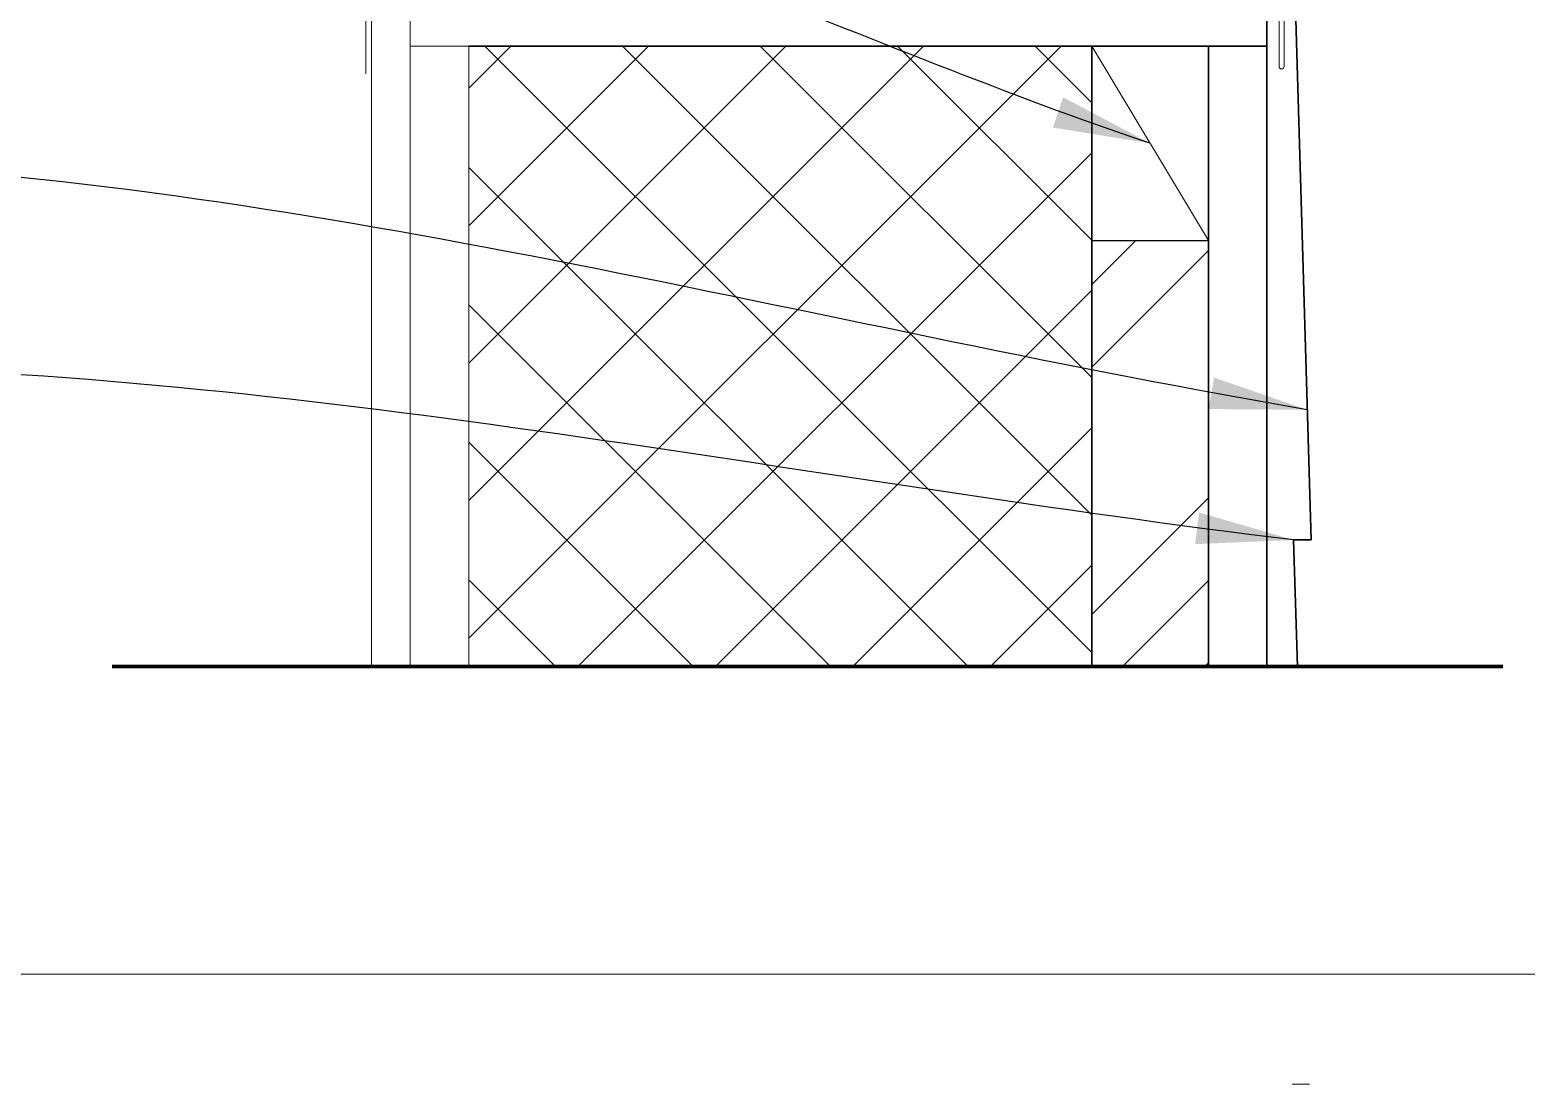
# Model space of a CAD drawing. Header units: inches. Extents: x -3905 to 10892, y 1064 to 9590.
# Drawn here: x 404.86 to 424.09, y 3823.56 to 3837.11 of the extents above; entities that cross this region are included whole.
import ezdxf

# ---------------------------------------------------------------- set-up
doc = ezdxf.new("R2010")
doc.units = ezdxf.units.IN
doc.header["$MEASUREMENT"] = 0
doc.layers.add('SECTIONS', color=70, linetype='Continuous', lineweight=0)
doc.layers.add('VP', color=164, linetype='Continuous', lineweight=0, plot=False)
doc.styles.add('DS-TXT1', font='arial.ttf', dxfattribs={"oblique": 10})
doc.dimstyles.new('DS-Fraction$7', dxfattribs={"dimtxt": 0.125, "dimasz": 0.125, "dimexe": 0.06, "dimexo": 0.06, "dimgap": 0.02, "dimtad": 0, "dimdec": 3, "dimzin": 0, "dimdsep": 46, "dimlunit": 4, "dimtxsty": 'DS-TXT1', "dimblk": 'BOXFILLED', "dimcen": -0.06, "dimclrd": 256, "dimclre": 256, "dimclrt": 256, "dimadec": 0, "dimazin": 0, "dimtfac": 1, "dimtdec": 3, "dimtmove": 1, "dimatfit": 3, "dimfxl": 1, "dimfrac": 2, "dimtolj": 1, "dimtzin": 0, "dimlwd": 0, "dimlwe": -1, "dimarcsym": 0})

# ---------------------------------------------------------------- blocks, each defined once
blk = doc.blocks.new('CornerMetal')
at = {"layer": 'SECTIONS', "linetype": 'Continuous', "lineweight": 5}
for p, q in [((0.442, 0.183), (0.51, 0.129)), ((0.51, 0.129), (1.549, 0.129)), ((-0.183, -0.442), (-0.129, -0.51)), ((-0.129, -0.51), (-0.129, -1.549))]:
    blk.add_line(p, q, dxfattribs=at)
blk.add_arc((0.442, -0.442), 0.625, 90, 180, dxfattribs=at)
blk = doc.blocks.new('_BoxFilled')
at = {"color": 0, "linetype": 'ByBlock', "lineweight": -2}
blk.add_line((-0.5, 0), (-1, 0), dxfattribs=at)
at = {"color": 0, "linetype": 'ByBlock'}
blk.add_solid([(-0.5, 0.5), (0.5, 0.5), (-0.5, -0.5), (0.5, -0.5)], dxfattribs=at)

msp = doc.modelspace()

# ---------------------------------------------------------------- hatches: boundary and pattern name
at = {"layer": 'SECTIONS', "linetype": 'Continuous', "lineweight": 5}
h = msp.add_hatch(dxfattribs=at)
h.set_pattern_fill('ANSI37', color=256, scale=10, angle=90)
h.set_pattern_definition([(135, (10.4772, 3.3326), (-0.88388348, -0.88388348), []), (225, (10.4772, 3.3326), (0.88388348, -0.88388348), [])])
h.paths.add_polyline_path([(410.50201, 3828.92453), (418.50983, 3828.92453), (418.50983, 3836.90247), (410.50201, 3836.90247)])
h = msp.add_hatch(dxfattribs=at)
h.set_pattern_fill('ANSI34', color=256, scale=6)
h.paths.add_polyline_path([(420.00983, 3834.40247), (418.50983, 3834.40247), (418.50983, 3828.92453), (420.00983, 3828.92453)])

# ---------------------------------------------------------------- linework, layer by layer
for p, q in [((409.75201, 3836.90247), (409.75201, 3837.65247)), ((418.50983, 3836.90247), (420.00983, 3834.40247))]:
    msp.add_line(p, q, dxfattribs=at)
at = {"layer": 'SECTIONS', "lineweight": 35}
for p, q in [((420.75983, 3828.92453), (420.75983, 3837.65247)), ((410.50201, 3836.90247), (420.75983, 3836.90247))]:
    msp.add_line(p, q, dxfattribs=at)
at = {"layer": 'SECTIONS', "linetype": 'Continuous', "lineweight": 35}
for p, q in [((421.12108, 3837.54924), (421.32591, 3830.55224)), ((421.32591, 3830.55224), (421.10277, 3830.55224)), ((421.10277, 3830.55224), (421.15042, 3828.92453))]:
    msp.add_line(p, q, dxfattribs=at)
at = {"layer": 'SECTIONS', "lineweight": 5}
msp.add_line((418.50983, 3836.90247), (418.50983, 3828.92453), dxfattribs=at)
at = {"layer": 'SECTIONS', "linetype": 'Continuous', "lineweight": 70}
msp.add_line((423.79228, 3828.92453), (405.92231, 3828.92453), dxfattribs=at)
at = {"layer": 'SECTIONS', "linetype": 'Continuous', "lineweight": 20}
msp.add_line((421.3076, 3823.55524), (421.08446, 3823.55524), dxfattribs=at)
msp.add_lwpolyline([(409.75201, 3837.65247), (409.25201, 3837.65247), (409.25201, 3828.92453), (409.75201, 3828.92453)], close=True, dxfattribs=at)
at = {"layer": 'SECTIONS', "linetype": 'Continuous', "lineweight": 15}
msp.add_lwpolyline([(420.97983, 3837.70451), (420.97983, 3836.64201, -1), (420.91483, 3836.64201), (420.91483, 3837.70451, 0.41421356)], format="xyb", dxfattribs=at)
at = {"layer": 'SECTIONS', "linetype": 'Continuous', "lineweight": 5}
msp.add_lwpolyline([(410.50201, 3836.90247), (409.75201, 3836.90247), (409.75201, 3828.92453), (410.50201, 3828.92453)], close=True, dxfattribs=at)
at = {"layer": 'SECTIONS', "lineweight": 35}
for points in [[(418.50983, 3836.90247), (418.50983, 3828.92453)], [(420.00983, 3828.92453), (420.00983, 3836.90247)]]:
    msp.add_lwpolyline(points, dxfattribs=at)
at = {"layer": 'SECTIONS', "linetype": 'Continuous', "lineweight": 25}
msp.add_lwpolyline([(418.50983, 3834.40247), (420.00983, 3834.40247), (420.00983, 3836.90247), (418.50983, 3836.90247)], close=True, dxfattribs=at)
at = {"layer": 'VP', "linetype": 'Continuous', "lineweight": 5}
msp.add_lwpolyline([(375.14819, 3877.89616), (434.57992, 3877.89616), (434.57992, 3824.97024), (375.14819, 3824.97024)], close=True, dxfattribs=at)

# ---------------------------------------------------------------- block references
at = {"layer": 'SECTIONS', "linetype": 'Continuous', "lineweight": 5}
msp.add_blockref('CornerMetal', (409.31007, 3838.09441), dxfattribs=at)

# ---------------------------------------------------------------- leaders
at = {"layer": 'SECTIONS', "linetype": 'Continuous', "lineweight": 5, "path_type": 1, "annotation_type": 0, "has_hookline": 1, "hookline_direction": 1}
for points, text_width in [([(419.25983, 3835.65247), (408.23718, 3839.34532), (396.14769, 3839.22469)], 14.73135), ([(421.27689, 3832.22663), (402.97823, 3835.36494), (395.84545, 3835.54586)], 11.91118), ([(421.10277, 3830.55224), (402.73646, 3832.77169), (395.36186, 3832.71138)], 14.82701)]:
    msp.add_leader(points, dimstyle='DS-Fraction$7', override={"dimscale": 10, "dimgap": 0.02, "dimtad": 0}, dxfattribs=dict(at, text_width=text_width))

doc.saveas('drawing.dxf')
